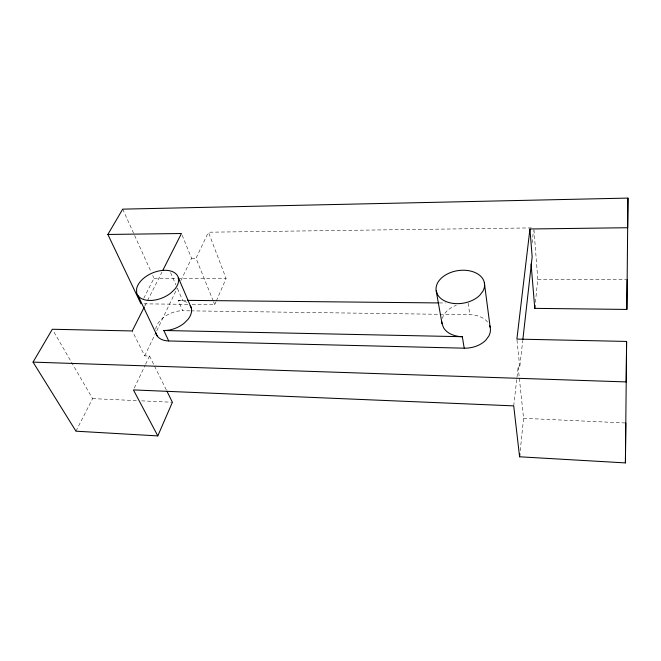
<?xml version="1.0" encoding="UTF-8"?>
<svg xmlns="http://www.w3.org/2000/svg" width="661" height="661" viewBox="0 0 661 661"><rect width="100%" height="100%" fill="white"/><g stroke="black" fill="none" stroke-linecap="round" stroke-linejoin="round"><path stroke-width="0.5" stroke-dasharray="3.31 2.48" d="M535.393 302.341L537.798 279.256L533.89 228.904M520.224 450.719L523.578 418.314L518.15 367.012L519.753 367.062L522.744 340.522M532.097 242.851L533.468 230.871M513.713 405.879L518.15 367.012M192.186 304.399L214.734 304.663L215.949 301.854M216.354 300.92L226.095 278.455L208.43 232.209L533.807 227.88M134.282 388.081L145.18 365.169M145.61 364.252L149.535 356.006L144.701 355.858L132.233 330.954M213.206 300.879L196.02 258.286L208.43 232.209M144.701 355.858L154.971 334.491M156.756 330.773L177.288 288.039M180.858 280.603L191.574 258.302L181.436 233.515M144.759 306.134L147.081 301.54M147.552 300.615L161.937 272.117M75.965 431.187L92.581 398.608L52.83 330.145M143.734 298.334L153.972 278.264L152.708 275.463M191.574 258.302L196.02 258.286M153.972 278.264L176.644 278.322M177.669 278.322L226.095 278.455M537.798 279.256L626.124 279.479M189.93 310.844L182.725 310.744L178.131 300.268L186.394 300.358M439.243 302.936L445.431 303.002M144.015 303.845L188.088 304.349M190.955 310.86L438.978 314.289M440.011 314.305L469.855 314.719A23.375 16.583 -8 0 1 488.429 323.204M92.581 398.608L137.604 400.673M141.702 400.855L172.397 402.26M523.578 418.314L624.769 422.941M178.131 300.268L182.816 300.821A21.557 13.567 -23.4 0 1 186.733 302.341M149.535 356.006L154.104 365.26M154.567 366.186L166.456 390.238M122.698 209.149L151.014 271.729M170.604 272.663L175.892 284.866M177.52 288.617L182.816 300.821M213.586 301.821L214.734 304.663M468.137 303.234L469.855 314.719M516.985 340.101L519.753 367.062M442.325 318.462A23.647 16.558 -8.2 0 1 456.297 305.283M155.674 329.178A21.326 13.6 -23.6 0 1 182.725 310.753"/><path stroke-width="0.99" d="M144.296 307.051L132.233 330.954L52.31 329.261L33.05 362.121L75.965 431.187L157.805 435.905L133.415 389.916L513.713 405.879L519.587 456.792L625.413 462.907L625.793 422.99M140.942 303.804L107.867 234.465L122.698 209.149L627.95 198.093L627.669 227.723L529.94 228.987L516.885 339.101L626.595 341.431L626.215 381.918L33.05 362.121M531.08 263.904L534.774 308.365L626.868 309.431L627.149 279.479M625.413 462.907L626.595 341.431M626.868 309.431L627.95 198.093M534.774 308.365L535.08 305.357M519.587 456.792L519.901 453.752M522.859 339.498L532.163 256.823L529.94 228.987M157.805 435.905L172.397 402.26L166.911 391.163M162.862 270.283L181.436 233.515L107.867 234.465M187.427 300.367L438.21 302.928M168.712 340.96L163.829 330.492L462.345 336.705L464.187 348.182L168.712 340.96A21.326 13.608 -23.6 0 1 155.806 332.88M138.116 295.806L157.301 336.11M178.338 277.694L191.26 307.861M436.186 290.848L437.731 294.922A24.44 16.5 -8.7 0 0 457.139 303.663A24.44 16.5 -8.7 0 0 479.803 295.244L482.927 291.146A24.44 16.5 -8.7 0 0 463.444 270.225A24.44 16.5 -8.7 0 0 436.186 290.848L442.06 323.659L443.581 327.757A23.647 16.566 -8.2 0 0 462.345 336.705M484.315 282.429L490.156 327.253M442.06 323.65A23.647 16.566 -8.2 0 1 441.887 321.932M489.652 325.584A23.375 16.583 -8 0 1 488.876 335.978L485.918 340.043A23.375 16.583 -8 0 1 464.187 348.182M190.145 305.456A21.557 13.567 -23.4 0 1 187.964 319.387L184.32 323.064A21.557 13.567 -23.4 0 1 163.829 330.492M172.447 291.451L170.976 292.881A22.21 13.418 -23 0 1 149.89 300.474A22.21 13.418 -23 0 1 136.637 292.616L136.596 288.94A22.21 13.418 -23 0 1 165.167 270.291A22.21 13.418 -23 0 1 174.777 289.188L172.447 291.451"/></g></svg>
